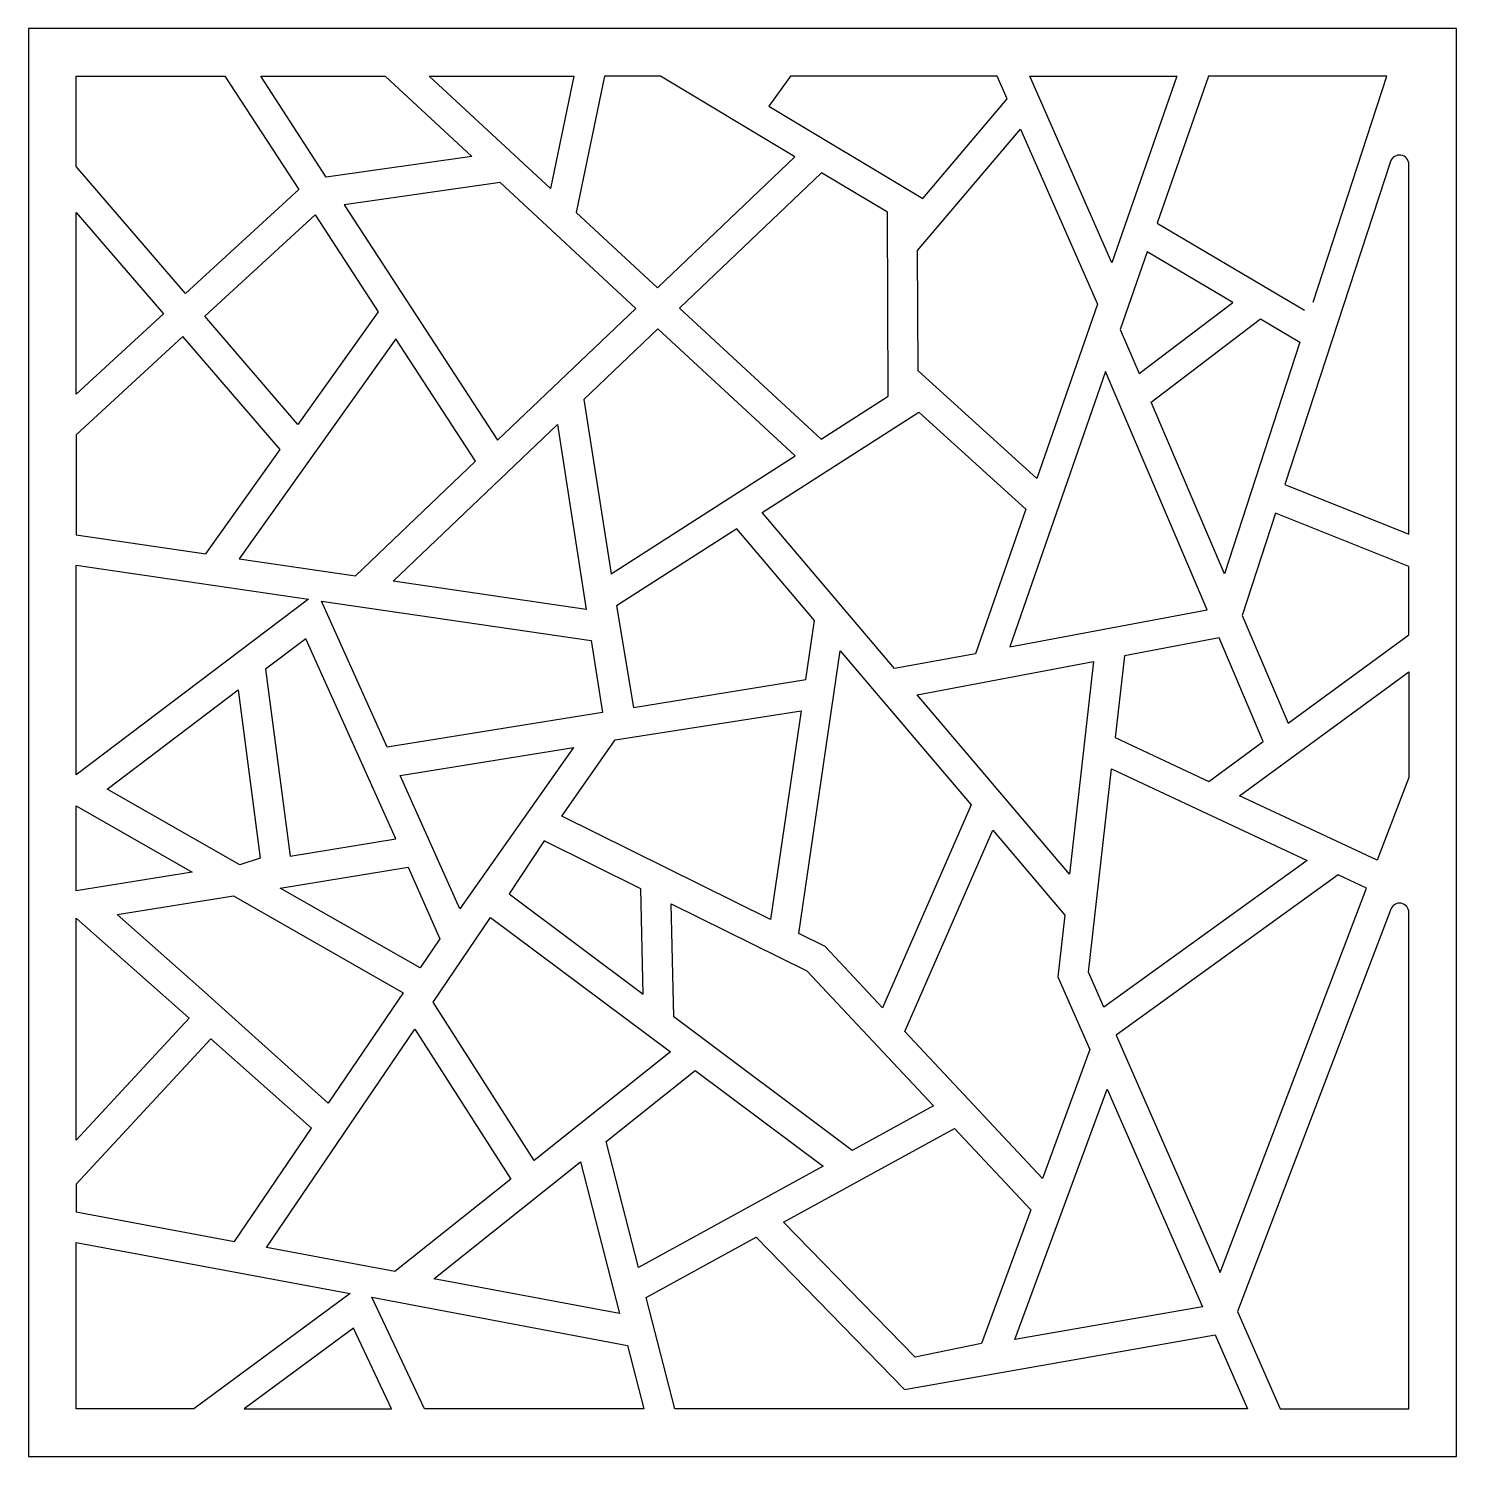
# Model space of a CAD drawing. Header units: centimetres. Extents: x 1.5 to 7.61, y -3.65 to 2.46.
import ezdxf

# ---------------------------------------------------------------- set-up
doc = ezdxf.new("R2010")
doc.units = ezdxf.units.CM
doc.header["$MEASUREMENT"] = 0
doc.layers.add('layer 1', color=7, linetype='Continuous')

msp = doc.modelspace()

# ---------------------------------------------------------------- linework, layer by layer
at = {"layer": 'layer 1', "color": 250, "lineweight": 30}
for points, knots in [([(1.50051, 2.4628), (1.50051, 2.4628), (7.61234, 2.4628), (7.61234, 2.4628), (7.61234, 2.4628), (7.61234, 2.4628), (7.61234, -3.64903), (7.61234, -3.64903), (7.61234, -3.64903), (7.61234, -3.64903), (1.50051, -3.64903), (1.50051, -3.64903), (1.50051, -3.64903), (1.50051, -3.64903), (1.50051, 2.4628), (1.50051, 2.4628)], [0, 0, 0, 0, 0.2, 0.2, 0.2, 0.2, 0.4, 0.4, 0.4, 0.4, 0.6, 0.6, 0.6, 0.6, 1, 1, 1, 1]), ([(2.34111, 2.25908), (2.34111, 2.25908), (1.70423, 2.25908), (1.70423, 2.25908), (1.70423, 2.25908), (1.70423, 2.25908), (1.70423, 1.87229), (1.70423, 1.87229), (1.70423, 1.87229), (1.70423, 1.87229), (2.17183, 1.32837), (2.17183, 1.32837), (2.17183, 1.32837), (2.17183, 1.32837), (2.6567, 1.77405), (2.6567, 1.77405), (2.6567, 1.77405), (2.6567, 1.77405), (2.34111, 2.25908), (2.34111, 2.25908)], [0, 0, 0, 0, 0.1666667, 0.1666667, 0.1666667, 0.1666667, 0.3333333, 0.3333333, 0.3333333, 0.3333333, 0.5, 0.5, 0.5, 0.5, 0.6666667, 0.6666667, 0.6666667, 0.6666667, 1, 1, 1, 1]), ([(3.02656, 2.25908), (3.02656, 2.25908), (2.49403, 2.25908), (2.49403, 2.25908), (2.49403, 2.25908), (2.49403, 2.25908), (2.77494, 1.82731), (2.77494, 1.82731), (2.77494, 1.82731), (2.77494, 1.82731), (3.39748, 1.91545), (3.39748, 1.91545), (3.39748, 1.91545), (3.39748, 1.91545), (3.02656, 2.25908), (3.02656, 2.25908)], [0, 0, 0, 0, 0.2, 0.2, 0.2, 0.2, 0.4, 0.4, 0.4, 0.4, 0.6, 0.6, 0.6, 0.6, 1, 1, 1, 1]), ([(3.83459, 2.25908), (3.83459, 2.25908), (3.21511, 2.25908), (3.21511, 2.25908), (3.21511, 2.25908), (3.21511, 2.25908), (3.73476, 1.77766), (3.73476, 1.77766), (3.73476, 1.77766), (3.73476, 1.77766), (3.83459, 2.25908), (3.83459, 2.25908)], [0, 0, 0, 0, 0.25, 0.25, 0.25, 0.25, 0.5, 0.5, 0.5, 0.5, 1, 1, 1, 1]), ([(3.96547, 2.25908), (3.96547, 2.25908), (4.2053, 2.25908), (4.2053, 2.25908), (4.2053, 2.25908), (4.2053, 2.25908), (4.7809, 1.91417), (4.7809, 1.91417), (4.7809, 1.91417), (4.7809, 1.91417), (4.19281, 1.35331), (4.19281, 1.35331), (4.19281, 1.35331), (4.19281, 1.35331), (3.84454, 1.67597), (3.84454, 1.67597), (3.84454, 1.67597), (3.84454, 1.67597), (3.96547, 2.25908), (3.96547, 2.25908)], [0, 0, 0, 0, 0.1666667, 0.1666667, 0.1666667, 0.1666667, 0.3333333, 0.3333333, 0.3333333, 0.3333333, 0.5, 0.5, 0.5, 0.5, 0.6666667, 0.6666667, 0.6666667, 0.6666667, 1, 1, 1, 1]), ([(4.76135, 2.25908), (4.76135, 2.25908), (5.64703, 2.25908), (5.64703, 2.25908), (5.64703, 2.25908), (5.64703, 2.25908), (5.68935, 2.16259), (5.68935, 2.16259), (5.68935, 2.16259), (5.68935, 2.16259), (5.32768, 1.73597), (5.32768, 1.73597), (5.32768, 1.73597), (5.32768, 1.73597), (4.66985, 2.13012), (4.66985, 2.13012), (4.66985, 2.13012), (4.66985, 2.13012), (4.76135, 2.25908), (4.76135, 2.25908)], [0, 0, 0, 0, 0.1666667, 0.1666667, 0.1666667, 0.1666667, 0.3333333, 0.3333333, 0.3333333, 0.3333333, 0.5, 0.5, 0.5, 0.5, 0.6666667, 0.6666667, 0.6666667, 0.6666667, 1, 1, 1, 1]), ([(6.41537, 2.25908), (6.41537, 2.25908), (5.78696, 2.25908), (5.78696, 2.25908), (5.78696, 2.25908), (5.78696, 2.25908), (6.13723, 1.46031), (6.13723, 1.46031), (6.13723, 1.46031), (6.13723, 1.46031), (6.41537, 2.25908), (6.41537, 2.25908)], [0, 0, 0, 0, 0.25, 0.25, 0.25, 0.25, 0.5, 0.5, 0.5, 0.5, 1, 1, 1, 1]), ([(6.99888, 1.29224), (6.99888, 1.29224), (7.3148, 2.25908), (7.3148, 2.25908), (7.3148, 2.25908), (7.3148, 2.25908), (6.55105, 2.25908), (6.55105, 2.25908), (6.55105, 2.25908), (6.55105, 2.25908), (6.33194, 1.62983), (6.33194, 1.62983), (6.33194, 1.62983), (6.33194, 1.62983), (6.96247, 1.257), (6.96247, 1.257)], [0, 0, 0, 0, 0.2, 0.2, 0.2, 0.2, 0.4, 0.4, 0.4, 0.4, 0.6, 0.6, 0.6, 0.6, 1, 1, 1, 1]), ([(6.07528, 1.28242), (6.07528, 1.28242), (5.74661, 2.03194), (5.74661, 2.03194), (5.74661, 2.03194), (5.74661, 2.03194), (5.30615, 1.51242), (5.30615, 1.51242), (5.30615, 1.51242), (5.30615, 1.51242), (5.30794, 0.99812), (5.30794, 0.99812), (5.30794, 0.99812), (5.30794, 0.99812), (5.81563, 0.53678), (5.81563, 0.53678), (5.81563, 0.53678), (5.81563, 0.53678), (6.07528, 1.28242), (6.07528, 1.28242)], [0, 0, 0, 0, 0.1666667, 0.1666667, 0.1666667, 0.1666667, 0.3333333, 0.3333333, 0.3333333, 0.3333333, 0.5, 0.5, 0.5, 0.5, 0.6666667, 0.6666667, 0.6666667, 0.6666667, 1, 1, 1, 1]), ([(7.40861, 1.88128), (7.40861, 1.88128), (7.40861, 0.29886), (7.40861, 0.29886), (7.40861, 0.29886), (7.40861, 0.29886), (6.87834, 0.51067), (6.87834, 0.51067), (6.87834, 0.51067), (6.87834, 0.51067), (7.33025, 1.89376), (7.33025, 1.89376), (7.33025, 1.89376), (7.33638, 1.91253), (7.35525, 1.92406), (7.37475, 1.92096), (7.37475, 1.92096), (7.39426, 1.91785), (7.40861, 1.90103), (7.40861, 1.88128)], [0, 0, 0, 0, 0.1666667, 0.1666667, 0.1666667, 0.1666667, 0.3333333, 0.3333333, 0.3333333, 0.3333333, 0.5, 0.5, 0.5, 0.5, 0.6666667, 0.6666667, 0.6666667, 0.6666667, 1, 1, 1, 1]), ([(4.89494, 1.84587), (4.89494, 1.84587), (5.17744, 1.67659), (5.17744, 1.67659), (5.17744, 1.67659), (5.17744, 1.67659), (5.18017, 0.8893), (5.18017, 0.8893), (5.18017, 0.8893), (5.18017, 0.8893), (4.8926, 0.705), (4.8926, 0.705), (4.8926, 0.705), (4.8926, 0.705), (4.28699, 1.26606), (4.28699, 1.26606), (4.28699, 1.26606), (4.28699, 1.26606), (4.89494, 1.84587), (4.89494, 1.84587)], [0, 0, 0, 0, 0.1666667, 0.1666667, 0.1666667, 0.1666667, 0.3333333, 0.3333333, 0.3333333, 0.3333333, 0.5, 0.5, 0.5, 0.5, 0.6666667, 0.6666667, 0.6666667, 0.6666667, 1, 1, 1, 1]), ([(3.51869, 1.80318), (3.51869, 1.80318), (4.09991, 1.26472), (4.09991, 1.26472), (4.09991, 1.26472), (4.09991, 1.26472), (3.50817, 0.70036), (3.50817, 0.70036), (3.50817, 0.70036), (3.50817, 0.70036), (2.85205, 1.7088), (2.85205, 1.7088), (2.85205, 1.7088), (2.85205, 1.7088), (3.51869, 1.80318), (3.51869, 1.80318)], [0, 0, 0, 0, 0.2, 0.2, 0.2, 0.2, 0.4, 0.4, 0.4, 0.4, 0.6, 0.6, 0.6, 0.6, 1, 1, 1, 1]), ([(1.70423, 1.67572), (1.70423, 1.67572), (1.70423, 0.89855), (1.70423, 0.89855), (1.70423, 0.89855), (1.70423, 0.89855), (2.07745, 1.24162), (2.07745, 1.24162), (2.07745, 1.24162), (2.07745, 1.24162), (1.70423, 1.67572), (1.70423, 1.67572)], [0, 0, 0, 0, 0.25, 0.25, 0.25, 0.25, 0.5, 0.5, 0.5, 0.5, 1, 1, 1, 1]), ([(2.99714, 1.25082), (2.99714, 1.25082), (2.72756, 1.66513), (2.72756, 1.66513), (2.72756, 1.66513), (2.72756, 1.66513), (2.25541, 1.23112), (2.25541, 1.23112), (2.25541, 1.23112), (2.25541, 1.23112), (2.65357, 0.76797), (2.65357, 0.76797), (2.65357, 0.76797), (2.65357, 0.76797), (2.99714, 1.25082), (2.99714, 1.25082)], [0, 0, 0, 0, 0.2, 0.2, 0.2, 0.2, 0.4, 0.4, 0.4, 0.4, 0.6, 0.6, 0.6, 0.6, 1, 1, 1, 1]), ([(6.25412, 0.98584), (6.25412, 0.98584), (6.17357, 1.17504), (6.17357, 1.17504), (6.17357, 1.17504), (6.17357, 1.17504), (6.28895, 1.5064), (6.28895, 1.5064), (6.28895, 1.5064), (6.28895, 1.5064), (6.65452, 1.29022), (6.65452, 1.29022), (6.65452, 1.29022), (6.65452, 1.29022), (6.25412, 0.98584), (6.25412, 0.98584)], [0, 0, 0, 0, 0.2, 0.2, 0.2, 0.2, 0.4, 0.4, 0.4, 0.4, 0.6, 0.6, 0.6, 0.6, 1, 1, 1, 1]), ([(3.87697, 0.87501), (3.87697, 0.87501), (4.19409, 1.17747), (4.19409, 1.17747), (4.19409, 1.17747), (4.19409, 1.17747), (4.78117, 0.63358), (4.78117, 0.63358), (4.78117, 0.63358), (4.78117, 0.63358), (3.99365, 0.12884), (3.99365, 0.12884), (3.99365, 0.12884), (3.99365, 0.12884), (3.87697, 0.87501), (3.87697, 0.87501)], [0, 0, 0, 0, 0.2, 0.2, 0.2, 0.2, 0.4, 0.4, 0.4, 0.4, 0.6, 0.6, 0.6, 0.6, 1, 1, 1, 1]), ([(6.3059, 0.86424), (6.3059, 0.86424), (6.61887, 0.12915), (6.61887, 0.12915), (6.61887, 0.12915), (6.61887, 0.12915), (6.94258, 1.11989), (6.94258, 1.11989), (6.94258, 1.11989), (6.94258, 1.11989), (6.7736, 1.21978), (6.7736, 1.21978), (6.7736, 1.21978), (6.7736, 1.21978), (6.3059, 0.86424), (6.3059, 0.86424)], [0, 0, 0, 0, 0.2, 0.2, 0.2, 0.2, 0.4, 0.4, 0.4, 0.4, 0.6, 0.6, 0.6, 0.6, 1, 1, 1, 1]), ([(1.70423, 0.72447), (1.70423, 0.72447), (2.16103, 1.14438), (2.16103, 1.14438), (2.16103, 1.14438), (2.16103, 1.14438), (2.57702, 0.66046), (2.57702, 0.66046), (2.57702, 0.66046), (2.57702, 0.66046), (2.25958, 0.21433), (2.25958, 0.21433), (2.25958, 0.21433), (2.25958, 0.21433), (1.70423, 0.29565), (1.70423, 0.29565), (1.70423, 0.29565), (1.70423, 0.29565), (1.70423, 0.72447), (1.70423, 0.72447)], [0, 0, 0, 0, 0.1666667, 0.1666667, 0.1666667, 0.1666667, 0.3333333, 0.3333333, 0.3333333, 0.3333333, 0.5, 0.5, 0.5, 0.5, 0.6666667, 0.6666667, 0.6666667, 0.6666667, 1, 1, 1, 1]), ([(3.07225, 1.13532), (3.07225, 1.13532), (3.4138, 0.61038), (3.4138, 0.61038), (3.4138, 0.61038), (3.4138, 0.61038), (2.90019, 0.12053), (2.90019, 0.12053), (2.90019, 0.12053), (2.90019, 0.12053), (2.40202, 0.19348), (2.40202, 0.19348), (2.40202, 0.19348), (2.40202, 0.19348), (3.07225, 1.13532), (3.07225, 1.13532)], [0, 0, 0, 0, 0.2, 0.2, 0.2, 0.2, 0.4, 0.4, 0.4, 0.4, 0.6, 0.6, 0.6, 0.6, 1, 1, 1, 1]), ([(5.70035, -0.18389), (5.70035, -0.18389), (6.1109, 0.99508), (6.1109, 0.99508), (6.1109, 0.99508), (6.1109, 0.99508), (6.54526, -0.02505), (6.54526, -0.02505), (6.54526, -0.02505), (6.54526, -0.02505), (5.70035, -0.18389), (5.70035, -0.18389)], [0, 0, 0, 0, 0.25, 0.25, 0.25, 0.25, 0.5, 0.5, 0.5, 0.5, 1, 1, 1, 1]), ([(5.55426, -0.2138), (5.55426, -0.2138), (5.76983, 0.40526), (5.76983, 0.40526), (5.76983, 0.40526), (5.76983, 0.40526), (5.31177, 0.82145), (5.31177, 0.82145), (5.31177, 0.82145), (5.31177, 0.82145), (4.6405, 0.39121), (4.6405, 0.39121), (4.6405, 0.39121), (4.6405, 0.39121), (5.20771, -0.27633), (5.20771, -0.27633), (5.20771, -0.27633), (5.20771, -0.27633), (5.55426, -0.2138), (5.55426, -0.2138)], [0, 0, 0, 0, 0.1666667, 0.1666667, 0.1666667, 0.1666667, 0.3333333, 0.3333333, 0.3333333, 0.3333333, 0.5, 0.5, 0.5, 0.5, 0.6666667, 0.6666667, 0.6666667, 0.6666667, 1, 1, 1, 1]), ([(3.06118, 0.09698), (3.06118, 0.09698), (3.88788, -0.02405), (3.88788, -0.02405), (3.88788, -0.02405), (3.88788, -0.02405), (3.76409, 0.76735), (3.76409, 0.76735), (3.76409, 0.76735), (3.76409, 0.76735), (3.06118, 0.09698), (3.06118, 0.09698)], [0, 0, 0, 0, 0.25, 0.25, 0.25, 0.25, 0.5, 0.5, 0.5, 0.5, 1, 1, 1, 1]), ([(7.40861, 0.16085), (7.40861, 0.16085), (7.40861, -0.13181), (7.40861, -0.13181), (7.40861, -0.13181), (7.40861, -0.13181), (6.89136, -0.51079), (6.89136, -0.51079), (6.89136, -0.51079), (6.89136, -0.51079), (6.69514, -0.04998), (6.69514, -0.04998), (6.69514, -0.04998), (6.69514, -0.04998), (6.83848, 0.38863), (6.83848, 0.38863), (6.83848, 0.38863), (6.83848, 0.38863), (7.40861, 0.16085), (7.40861, 0.16085)], [0, 0, 0, 0, 0.1666667, 0.1666667, 0.1666667, 0.1666667, 0.3333333, 0.3333333, 0.3333333, 0.3333333, 0.5, 0.5, 0.5, 0.5, 0.6666667, 0.6666667, 0.6666667, 0.6666667, 1, 1, 1, 1]), ([(4.01735, -0.00815), (4.01735, -0.00815), (4.53162, 0.32145), (4.53162, 0.32145), (4.53162, 0.32145), (4.53162, 0.32145), (4.86445, -0.07027), (4.86445, -0.07027), (4.86445, -0.07027), (4.86445, -0.07027), (4.82728, -0.32386), (4.82728, -0.32386), (4.82728, -0.32386), (4.82728, -0.32386), (4.09038, -0.44305), (4.09038, -0.44305), (4.09038, -0.44305), (4.09038, -0.44305), (4.01735, -0.00815), (4.01735, -0.00815)], [0, 0, 0, 0, 0.1666667, 0.1666667, 0.1666667, 0.1666667, 0.3333333, 0.3333333, 0.3333333, 0.3333333, 0.5, 0.5, 0.5, 0.5, 0.6666667, 0.6666667, 0.6666667, 0.6666667, 1, 1, 1, 1]), ([(1.70423, 0.16612), (1.70423, 0.16612), (1.70423, -0.73172), (1.70423, -0.73172), (1.70423, -0.73172), (1.70423, -0.73172), (2.69865, 0.02054), (2.69865, 0.02054), (2.69865, 0.02054), (2.69865, 0.02054), (1.70423, 0.16612), (1.70423, 0.16612)], [0, 0, 0, 0, 0.25, 0.25, 0.25, 0.25, 0.5, 0.5, 0.5, 0.5, 1, 1, 1, 1]), ([(3.90857, -0.15661), (3.90857, -0.15661), (2.75485, 0.01232), (2.75485, 0.01232), (2.75485, 0.01232), (2.75485, 0.01232), (3.03615, -0.61351), (3.03615, -0.61351), (3.03615, -0.61351), (3.03615, -0.61351), (3.95677, -0.46465), (3.95677, -0.46465), (3.95677, -0.46465), (3.95677, -0.46465), (3.90857, -0.15661), (3.90857, -0.15661)], [0, 0, 0, 0, 0.2, 0.2, 0.2, 0.2, 0.4, 0.4, 0.4, 0.4, 0.6, 0.6, 0.6, 0.6, 1, 1, 1, 1]), ([(2.90663, -0.63792), (2.90663, -0.63792), (2.99515, -0.83483), (2.99515, -0.83483), (2.99515, -0.83483), (2.99515, -0.83483), (3.07202, -1.00591), (3.07202, -1.00591), (3.07202, -1.00591), (3.07202, -1.00591), (2.62002, -1.0795), (2.62002, -1.0795), (2.62002, -1.0795), (2.62002, -1.0795), (2.51489, -0.27913), (2.51489, -0.27913), (2.51489, -0.27913), (2.51489, -0.27913), (2.68689, -0.14904), (2.68689, -0.14904), (2.68689, -0.14904), (2.68689, -0.14904), (2.90663, -0.63792), (2.90663, -0.63792)], [0, 0, 0, 0, 0.1428571, 0.1428571, 0.1428571, 0.1428571, 0.2857143, 0.2857143, 0.2857143, 0.2857143, 0.4285714, 0.4285714, 0.4285714, 0.4285714, 0.5714286, 0.5714286, 0.5714286, 0.5714286, 0.7142857, 0.7142857, 0.7142857, 0.7142857, 1, 1, 1, 1]), ([(6.55207, -0.75941), (6.55207, -0.75941), (6.15151, -0.57189), (6.15151, -0.57189), (6.15151, -0.57189), (6.15151, -0.57189), (6.19118, -0.222), (6.19118, -0.222), (6.19118, -0.222), (6.19118, -0.222), (6.59667, -0.14581), (6.59667, -0.14581), (6.59667, -0.14581), (6.59667, -0.14581), (6.78522, -0.58859), (6.78522, -0.58859), (6.78522, -0.58859), (6.78522, -0.58859), (6.55207, -0.75941), (6.55207, -0.75941)], [0, 0, 0, 0, 0.1666667, 0.1666667, 0.1666667, 0.1666667, 0.3333333, 0.3333333, 0.3333333, 0.3333333, 0.5, 0.5, 0.5, 0.5, 0.6666667, 0.6666667, 0.6666667, 0.6666667, 1, 1, 1, 1]), ([(4.79756, -1.41049), (4.79756, -1.41049), (4.90991, -1.4661), (4.90991, -1.4661), (4.90991, -1.4661), (4.90991, -1.4661), (5.15555, -1.72826), (5.15555, -1.72826), (5.15555, -1.72826), (5.15555, -1.72826), (5.53524, -0.85971), (5.53524, -0.85971), (5.53524, -0.85971), (5.53524, -0.85971), (4.9749, -0.20028), (4.9749, -0.20028), (4.9749, -0.20028), (4.9749, -0.20028), (4.79756, -1.41049), (4.79756, -1.41049)], [0, 0, 0, 0, 0.1666667, 0.1666667, 0.1666667, 0.1666667, 0.3333333, 0.3333333, 0.3333333, 0.3333333, 0.5, 0.5, 0.5, 0.5, 0.6666667, 0.6666667, 0.6666667, 0.6666667, 1, 1, 1, 1]), ([(6.05938, -0.24678), (6.05938, -0.24678), (5.30339, -0.38892), (5.30339, -0.38892), (5.30339, -0.38892), (5.30339, -0.38892), (5.95615, -1.15714), (5.95615, -1.15714), (5.95615, -1.15714), (5.95615, -1.15714), (6.05938, -0.24678), (6.05938, -0.24678)], [0, 0, 0, 0, 0.25, 0.25, 0.25, 0.25, 0.5, 0.5, 0.5, 0.5, 1, 1, 1, 1]), ([(7.40861, -0.74246), (7.40861, -0.74246), (7.40861, -0.29068), (7.40861, -0.29068), (7.40861, -0.29068), (7.40861, -0.29068), (6.68436, -0.82131), (6.68436, -0.82131), (6.68436, -0.82131), (6.68436, -0.82131), (7.27354, -1.09711), (7.27354, -1.09711), (7.27354, -1.09711), (7.27354, -1.09711), (7.40861, -0.74246), (7.40861, -0.74246)], [0, 0, 0, 0, 0.2, 0.2, 0.2, 0.2, 0.4, 0.4, 0.4, 0.4, 0.6, 0.6, 0.6, 0.6, 1, 1, 1, 1]), ([(2.40441, -1.11696), (2.40441, -1.11696), (2.4919, -1.08808), (2.4919, -1.08808), (2.4919, -1.08808), (2.4919, -1.08808), (2.39735, -0.36809), (2.39735, -0.36809), (2.39735, -0.36809), (2.39735, -0.36809), (1.83647, -0.79236), (1.83647, -0.79236), (1.83647, -0.79236), (1.83647, -0.79236), (2.40441, -1.11696), (2.40441, -1.11696)], [0, 0, 0, 0, 0.2, 0.2, 0.2, 0.2, 0.4, 0.4, 0.4, 0.4, 0.6, 0.6, 0.6, 0.6, 1, 1, 1, 1]), ([(4.01189, -0.58235), (4.01189, -0.58235), (3.78288, -0.90841), (3.78288, -0.90841), (3.78288, -0.90841), (3.78288, -0.90841), (4.67679, -1.35077), (4.67679, -1.35077), (4.67679, -1.35077), (4.67679, -1.35077), (4.80776, -0.45703), (4.80776, -0.45703), (4.80776, -0.45703), (4.80776, -0.45703), (4.01189, -0.58235), (4.01189, -0.58235)], [0, 0, 0, 0, 0.2, 0.2, 0.2, 0.2, 0.4, 0.4, 0.4, 0.4, 0.6, 0.6, 0.6, 0.6, 1, 1, 1, 1]), ([(3.34718, -1.30558), (3.34718, -1.30558), (3.83269, -0.61455), (3.83269, -0.61455), (3.83269, -0.61455), (3.83269, -0.61455), (3.09056, -0.73454), (3.09056, -0.73454), (3.09056, -0.73454), (3.09056, -0.73454), (3.34718, -1.30558), (3.34718, -1.30558)], [0, 0, 0, 0, 0.25, 0.25, 0.25, 0.25, 0.5, 0.5, 0.5, 0.5, 1, 1, 1, 1]), ([(6.13627, -0.70624), (6.13627, -0.70624), (6.03759, -1.57596), (6.03759, -1.57596), (6.03759, -1.57596), (6.03759, -1.57596), (6.10345, -1.72613), (6.10345, -1.72613), (6.10345, -1.72613), (6.10345, -1.72613), (6.97314, -1.09797), (6.97314, -1.09797), (6.97314, -1.09797), (6.97314, -1.09797), (6.13627, -0.70624), (6.13627, -0.70624)], [0, 0, 0, 0, 0.2, 0.2, 0.2, 0.2, 0.4, 0.4, 0.4, 0.4, 0.6, 0.6, 0.6, 0.6, 1, 1, 1, 1]), ([(1.70423, -1.2286), (1.70423, -1.2286), (2.20029, -1.14787), (2.20029, -1.14787), (2.20029, -1.14787), (2.20029, -1.14787), (1.70423, -0.86436), (1.70423, -0.86436), (1.70423, -0.86436), (1.70423, -0.86436), (1.70423, -1.2286), (1.70423, -1.2286)], [0, 0, 0, 0, 0.25, 0.25, 0.25, 0.25, 0.5, 0.5, 0.5, 0.5, 1, 1, 1, 1]), ([(5.90635, -1.59583), (5.90635, -1.59583), (5.93631, -1.33169), (5.93631, -1.33169), (5.93631, -1.33169), (5.93631, -1.33169), (5.62757, -0.96834), (5.62757, -0.96834), (5.62757, -0.96834), (5.62757, -0.96834), (5.25091, -1.83005), (5.25091, -1.83005), (5.25091, -1.83005), (5.25091, -1.83005), (5.83998, -2.45874), (5.83998, -2.45874), (5.83998, -2.45874), (5.83998, -2.45874), (6.04299, -1.90729), (6.04299, -1.90729), (6.04299, -1.90729), (6.04299, -1.90729), (5.90635, -1.59583), (5.90635, -1.59583)], [0, 0, 0, 0, 0.1428571, 0.1428571, 0.1428571, 0.1428571, 0.2857143, 0.2857143, 0.2857143, 0.2857143, 0.4285714, 0.4285714, 0.4285714, 0.4285714, 0.5714286, 0.5714286, 0.5714286, 0.5714286, 0.7142857, 0.7142857, 0.7142857, 0.7142857, 1, 1, 1, 1]), ([(3.55783, -1.24144), (3.55783, -1.24144), (3.70735, -1.01398), (3.70735, -1.01398), (3.70735, -1.01398), (3.70735, -1.01398), (4.12193, -1.21912), (4.12193, -1.21912), (4.12193, -1.21912), (4.12193, -1.21912), (4.13183, -1.67061), (4.13183, -1.67061), (4.13183, -1.67061), (4.13183, -1.67061), (3.55783, -1.24144), (3.55783, -1.24144)], [0, 0, 0, 0, 0.2, 0.2, 0.2, 0.2, 0.4, 0.4, 0.4, 0.4, 0.6, 0.6, 0.6, 0.6, 1, 1, 1, 1]), ([(3.26036, -1.43369), (3.26036, -1.43369), (3.12508, -1.12705), (3.12508, -1.12705), (3.12508, -1.12705), (3.12508, -1.12705), (2.578, -1.21618), (2.578, -1.21618), (2.578, -1.21618), (2.578, -1.21618), (3.17611, -1.558), (3.17611, -1.558), (3.17611, -1.558), (3.17611, -1.558), (3.26036, -1.43369), (3.26036, -1.43369)], [0, 0, 0, 0, 0.2, 0.2, 0.2, 0.2, 0.4, 0.4, 0.4, 0.4, 0.6, 0.6, 0.6, 0.6, 1, 1, 1, 1]), ([(7.2278, -1.21717), (7.2278, -1.21717), (6.60149, -2.86154), (6.60149, -2.86154), (6.60149, -2.86154), (6.60149, -2.86154), (6.1561, -1.84617), (6.1561, -1.84617), (6.1561, -1.84617), (6.1561, -1.84617), (7.10595, -1.16014), (7.10595, -1.16014), (7.10595, -1.16014), (7.10595, -1.16014), (7.2278, -1.21717), (7.2278, -1.21717)], [0, 0, 0, 0, 0.2, 0.2, 0.2, 0.2, 0.4, 0.4, 0.4, 0.4, 0.6, 0.6, 0.6, 0.6, 1, 1, 1, 1]), ([(2.37704, -1.24892), (2.37704, -1.24892), (1.88034, -1.32976), (1.88034, -1.32976), (1.88034, -1.32976), (1.88034, -1.32976), (2.24246, -1.65018), (2.24246, -1.65018), (2.24246, -1.65018), (2.24246, -1.65018), (2.78354, -2.13709), (2.78354, -2.13709), (2.78354, -2.13709), (2.78354, -2.13709), (3.10402, -1.66439), (3.10402, -1.66439), (3.10402, -1.66439), (3.10402, -1.66439), (2.37704, -1.24892), (2.37704, -1.24892)], [0, 0, 0, 0, 0.1666667, 0.1666667, 0.1666667, 0.1666667, 0.3333333, 0.3333333, 0.3333333, 0.3333333, 0.5, 0.5, 0.5, 0.5, 0.6666667, 0.6666667, 0.6666667, 0.6666667, 1, 1, 1, 1]), ([(5.37369, -2.14848), (5.37369, -2.14848), (4.83228, -1.57066), (4.83228, -1.57066), (4.83228, -1.57066), (4.83228, -1.57066), (4.25152, -1.28326), (4.25152, -1.28326), (4.25152, -1.28326), (4.25152, -1.28326), (4.26214, -1.76803), (4.26214, -1.76803), (4.26214, -1.76803), (4.26214, -1.76803), (5.02587, -2.33905), (5.02587, -2.33905), (5.02587, -2.33905), (5.02587, -2.33905), (5.37369, -2.14848), (5.37369, -2.14848)], [0, 0, 0, 0, 0.1666667, 0.1666667, 0.1666667, 0.1666667, 0.3333333, 0.3333333, 0.3333333, 0.3333333, 0.5, 0.5, 0.5, 0.5, 0.6666667, 0.6666667, 0.6666667, 0.6666667, 1, 1, 1, 1]), ([(6.85757, -3.4453), (6.85757, -3.4453), (6.67491, -3.02887), (6.67491, -3.02887), (6.67491, -3.02887), (6.67491, -3.02887), (7.33089, -1.30658), (7.33089, -1.30658), (7.33089, -1.30658), (7.3378, -1.28847), (7.35664, -1.27787), (7.37571, -1.28137), (7.37571, -1.28137), (7.39477, -1.28488), (7.40861, -1.3015), (7.40861, -1.32088), (7.40861, -1.32088), (7.40861, -1.32088), (7.40861, -3.4453), (7.40861, -3.4453), (7.40861, -3.4453), (7.40861, -3.4453), (6.85757, -3.4453), (6.85757, -3.4453)], [0, 0, 0, 0, 0.1428571, 0.1428571, 0.1428571, 0.1428571, 0.2857143, 0.2857143, 0.2857143, 0.2857143, 0.4285714, 0.4285714, 0.4285714, 0.4285714, 0.5714286, 0.5714286, 0.5714286, 0.5714286, 0.7142857, 0.7142857, 0.7142857, 0.7142857, 1, 1, 1, 1]), ([(3.66523, -2.38181), (3.66523, -2.38181), (4.24779, -1.9173), (4.24779, -1.9173), (4.24779, -1.9173), (4.24779, -1.9173), (3.47769, -1.34152), (3.47769, -1.34152), (3.47769, -1.34152), (3.47769, -1.34152), (3.23184, -1.70421), (3.23184, -1.70421), (3.23184, -1.70421), (3.23184, -1.70421), (3.66523, -2.38181), (3.66523, -2.38181)], [0, 0, 0, 0, 0.2, 0.2, 0.2, 0.2, 0.4, 0.4, 0.4, 0.4, 0.6, 0.6, 0.6, 0.6, 1, 1, 1, 1]), ([(1.70423, -1.34503), (1.70423, -1.34503), (1.70423, -2.29532), (1.70423, -2.29532), (1.70423, -2.29532), (1.70423, -2.29532), (2.18779, -1.7729), (2.18779, -1.7729), (2.18779, -1.7729), (2.18779, -1.7729), (1.70423, -1.34503), (1.70423, -1.34503)], [0, 0, 0, 0, 0.25, 0.25, 0.25, 0.25, 0.5, 0.5, 0.5, 0.5, 1, 1, 1, 1]), ([(3.06867, -2.85742), (3.06867, -2.85742), (3.56447, -2.46211), (3.56447, -2.46211), (3.56447, -2.46211), (3.56447, -2.46211), (3.15357, -1.81967), (3.15357, -1.81967), (3.15357, -1.81967), (3.15357, -1.81967), (2.51962, -2.75485), (2.51962, -2.75485), (2.51962, -2.75485), (2.51962, -2.75485), (3.06867, -2.85742), (3.06867, -2.85742)], [0, 0, 0, 0, 0.2, 0.2, 0.2, 0.2, 0.4, 0.4, 0.4, 0.4, 0.6, 0.6, 0.6, 0.6, 1, 1, 1, 1]), ([(1.70423, -2.60253), (1.70423, -2.60253), (1.70423, -2.48397), (1.70423, -2.48397), (1.70423, -2.48397), (1.70423, -2.48397), (2.28069, -1.86119), (2.28069, -1.86119), (2.28069, -1.86119), (2.28069, -1.86119), (2.71105, -2.24402), (2.71105, -2.24402), (2.71105, -2.24402), (2.71105, -2.24402), (2.38217, -2.72918), (2.38217, -2.72918), (2.38217, -2.72918), (2.38217, -2.72918), (1.70423, -2.60253), (1.70423, -2.60253)], [0, 0, 0, 0, 0.1666667, 0.1666667, 0.1666667, 0.1666667, 0.3333333, 0.3333333, 0.3333333, 0.3333333, 0.5, 0.5, 0.5, 0.5, 0.6666667, 0.6666667, 0.6666667, 0.6666667, 1, 1, 1, 1]), ([(4.90238, -2.40672), (4.90238, -2.40672), (4.35386, -1.99661), (4.35386, -1.99661), (4.35386, -1.99661), (4.35386, -1.99661), (3.97302, -2.30027), (3.97302, -2.30027), (3.97302, -2.30027), (3.97302, -2.30027), (4.11128, -2.84014), (4.11128, -2.84014), (4.11128, -2.84014), (4.11128, -2.84014), (4.90238, -2.40672), (4.90238, -2.40672)], [0, 0, 0, 0, 0.2, 0.2, 0.2, 0.2, 0.4, 0.4, 0.4, 0.4, 0.6, 0.6, 0.6, 0.6, 1, 1, 1, 1]), ([(6.11725, -2.07657), (6.11725, -2.07657), (5.72244, -3.14912), (5.72244, -3.14912), (5.72244, -3.14912), (5.72244, -3.14912), (6.52599, -3.0084), (6.52599, -3.0084), (6.52599, -3.0084), (6.52599, -3.0084), (6.11725, -2.07657), (6.11725, -2.07657)], [0, 0, 0, 0, 0.25, 0.25, 0.25, 0.25, 0.5, 0.5, 0.5, 0.5, 1, 1, 1, 1]), ([(5.79046, -2.59333), (5.79046, -2.59333), (5.46415, -2.24505), (5.46415, -2.24505), (5.46415, -2.24505), (5.46415, -2.24505), (4.73188, -2.64622), (4.73188, -2.64622), (4.73188, -2.64622), (4.73188, -2.64622), (5.29523, -3.22463), (5.29523, -3.22463), (5.29523, -3.22463), (5.29523, -3.22463), (5.58006, -3.16492), (5.58006, -3.16492), (5.58006, -3.16492), (5.58006, -3.16492), (5.79046, -2.59333), (5.79046, -2.59333)], [0, 0, 0, 0, 0.1666667, 0.1666667, 0.1666667, 0.1666667, 0.3333333, 0.3333333, 0.3333333, 0.3333333, 0.5, 0.5, 0.5, 0.5, 0.6666667, 0.6666667, 0.6666667, 0.6666667, 1, 1, 1, 1]), ([(3.2352, -2.88856), (3.2352, -2.88856), (4.02937, -3.03692), (4.02937, -3.03692), (4.02937, -3.03692), (4.02937, -3.03692), (3.86318, -2.38785), (3.86318, -2.38785), (3.86318, -2.38785), (3.86318, -2.38785), (3.2352, -2.88856), (3.2352, -2.88856)], [0, 0, 0, 0, 0.25, 0.25, 0.25, 0.25, 0.5, 0.5, 0.5, 0.5, 1, 1, 1, 1]), ([(1.70423, -2.73289), (1.70423, -2.73289), (1.70423, -3.4453), (1.70423, -3.4453), (1.70423, -3.4453), (1.70423, -3.4453), (2.20814, -3.4453), (2.20814, -3.4453), (2.20814, -3.4453), (2.20814, -3.4453), (2.8765, -2.95191), (2.8765, -2.95191), (2.8765, -2.95191), (2.8765, -2.95191), (1.70423, -2.73289), (1.70423, -2.73289)], [0, 0, 0, 0, 0.2, 0.2, 0.2, 0.2, 0.4, 0.4, 0.4, 0.4, 0.6, 0.6, 0.6, 0.6, 1, 1, 1, 1]), ([(4.14407, -2.96829), (4.14407, -2.96829), (4.26623, -3.4453), (4.26623, -3.4453), (4.26623, -3.4453), (4.26623, -3.4453), (6.71762, -3.4453), (6.71762, -3.4453), (6.71762, -3.4453), (6.71762, -3.4453), (6.57897, -3.12921), (6.57897, -3.12921), (6.57897, -3.12921), (6.57897, -3.12921), (5.25009, -3.36187), (5.25009, -3.36187), (5.25009, -3.36187), (5.25009, -3.36187), (4.61525, -2.71014), (4.61525, -2.71014), (4.61525, -2.71014), (4.61525, -2.71014), (4.14407, -2.96829), (4.14407, -2.96829)], [0, 0, 0, 0, 0.1428571, 0.1428571, 0.1428571, 0.1428571, 0.2857143, 0.2857143, 0.2857143, 0.2857143, 0.4285714, 0.4285714, 0.4285714, 0.4285714, 0.5714286, 0.5714286, 0.5714286, 0.5714286, 0.7142857, 0.7142857, 0.7142857, 0.7142857, 1, 1, 1, 1]), ([(2.96964, -2.96791), (2.96964, -2.96791), (3.19586, -3.4453), (3.19586, -3.4453), (3.19586, -3.4453), (3.19586, -3.4453), (4.13396, -3.4453), (4.13396, -3.4453), (4.13396, -3.4453), (4.13396, -3.4453), (4.06446, -3.17388), (4.06446, -3.17388), (4.06446, -3.17388), (4.06446, -3.17388), (2.96964, -2.96791), (2.96964, -2.96791)], [0, 0, 0, 0, 0.2, 0.2, 0.2, 0.2, 0.4, 0.4, 0.4, 0.4, 0.6, 0.6, 0.6, 0.6, 1, 1, 1, 1]), ([(2.4239, -3.44527), (2.4239, -3.44527), (2.89077, -3.10064), (2.89077, -3.10064), (2.89077, -3.10064), (2.89077, -3.10064), (3.05406, -3.44531), (3.05406, -3.44531), (3.05406, -3.44531), (3.05406, -3.44531), (2.4239, -3.44527), (2.4239, -3.44527)], [0, 0, 0, 0, 0.25, 0.25, 0.25, 0.25, 0.5, 0.5, 0.5, 0.5, 1, 1, 1, 1])]:
    msp.add_open_spline(points, degree=3, knots=knots, dxfattribs=at)

doc.saveas('drawing.dxf')
